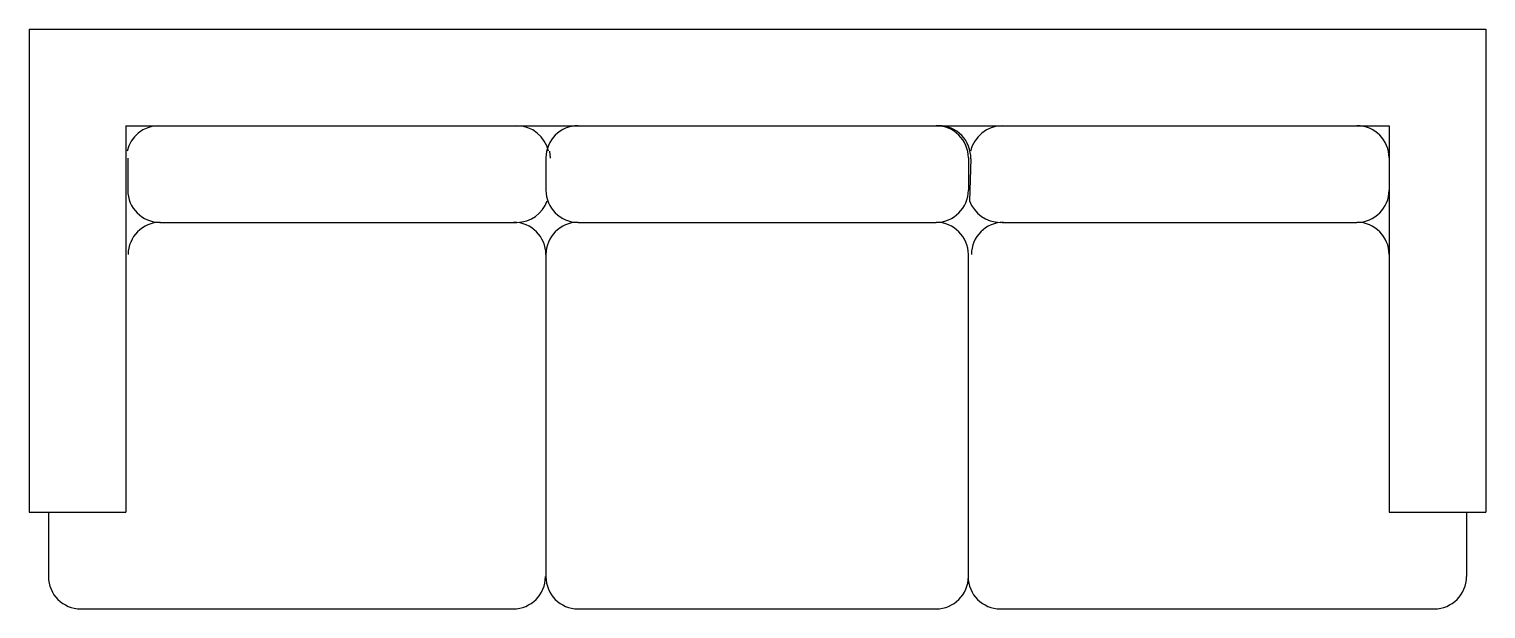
# Model space of a CAD drawing. Extents: x 65.73 to 67.98, y -7.45 to -6.55.
import ezdxf

# ---------------------------------------------------------------- set-up
doc = ezdxf.new("R2010")
doc.units = 0
doc.layers.get('0').update_dxf_attribs({"linetype": 'CONTINUOUS'})

msp = doc.modelspace()

# ---------------------------------------------------------------- linework, layer by layer
at = {"color": 0}
for p, q in [((65.726, -6.548), (67.9849, -6.548)), ((65.726, -6.548), (65.726, -7.298)), ((67.9849, -6.548), (67.9849, -7.298)), ((65.876, -6.698), (67.8349, -6.698)), ((65.876, -6.698), (65.876, -7.298)), ((65.9289, -6.698), (66.4823, -6.698)), ((66.5308, -6.6982), (66.5436, -6.6982)), ((66.5773, -6.698), (67.1324, -6.698)), ((66.5816, -6.6982), (67.1316, -6.6982)), ((67.2349, -6.6982), (67.7849, -6.6982)), ((67.8349, -6.698), (67.8349, -7.298)), ((65.8789, -6.7482), (65.8789, -6.798)), ((66.5273, -6.748), (66.5273, -6.798)), ((66.5327, -6.7377), (66.5338, -6.7482)), ((67.1824, -6.748), (67.1824, -6.798)), ((67.1862, -6.7495), (67.1843, -6.8145)), ((67.8349, -6.748), (67.8349, -6.798)), ((65.9289, -6.848), (66.4823, -6.848)), ((66.5773, -6.848), (67.1324, -6.848)), ((67.2349, -6.8482), (67.7849, -6.8482)), ((66.5271, -6.898), (66.5271, -7.398)), ((67.1821, -6.898), (67.1821, -7.398)), ((65.726, -7.298), (65.876, -7.298)), ((65.756, -7.298), (65.756, -7.398)), ((67.8349, -7.298), (67.9849, -7.298)), ((67.9549, -7.298), (67.9549, -7.398)), ((65.806, -7.448), (66.4767, -7.448)), ((65.9267, -7.448), (66.4767, -7.448)), ((66.5773, -7.448), (67.1324, -7.448)), ((67.2321, -7.448), (67.9049, -7.448))]:
    msp.add_line(p, q, dxfattribs=at)
for centre, start, end in [((65.9267, -6.7482), 90, 167.9467), ((66.4823, -6.7482), 12.0533, 90), ((66.5773, -6.748), 90, 180), ((67.1324, -6.748), 0, 90), ((67.1362, -6.748), 358.3509, 90), ((67.2349, -6.7482), 90, 167.9467), ((67.7849, -6.748), 0, 90), ((65.9289, -6.798), 180, 270), ((66.5773, -6.798), 180, 270), ((67.1324, -6.798), 270, 0), ((67.7849, -6.798), 270, 0), ((66.4823, -6.798), 270, 340.8019), ((67.2316, -6.798), 199.1981, 270), ((65.9295, -6.898), 90, 180), ((66.4773, -6.898), 0, 90), ((66.5773, -6.898), 90, 180), ((67.1324, -6.898), 0, 90), ((67.2371, -6.898), 90, 180), ((67.7849, -6.898), 0, 90), ((65.806, -7.398), 180, 270), ((66.4767, -7.398), 270, 0), ((66.5773, -7.398), 180, 270), ((67.1324, -7.398), 270, 0), ((67.2321, -7.398), 180, 270), ((67.9049, -7.398), 270, 0)]:
    msp.add_arc(centre, 0.05, start, end, dxfattribs=at)

doc.saveas('drawing.dxf')
